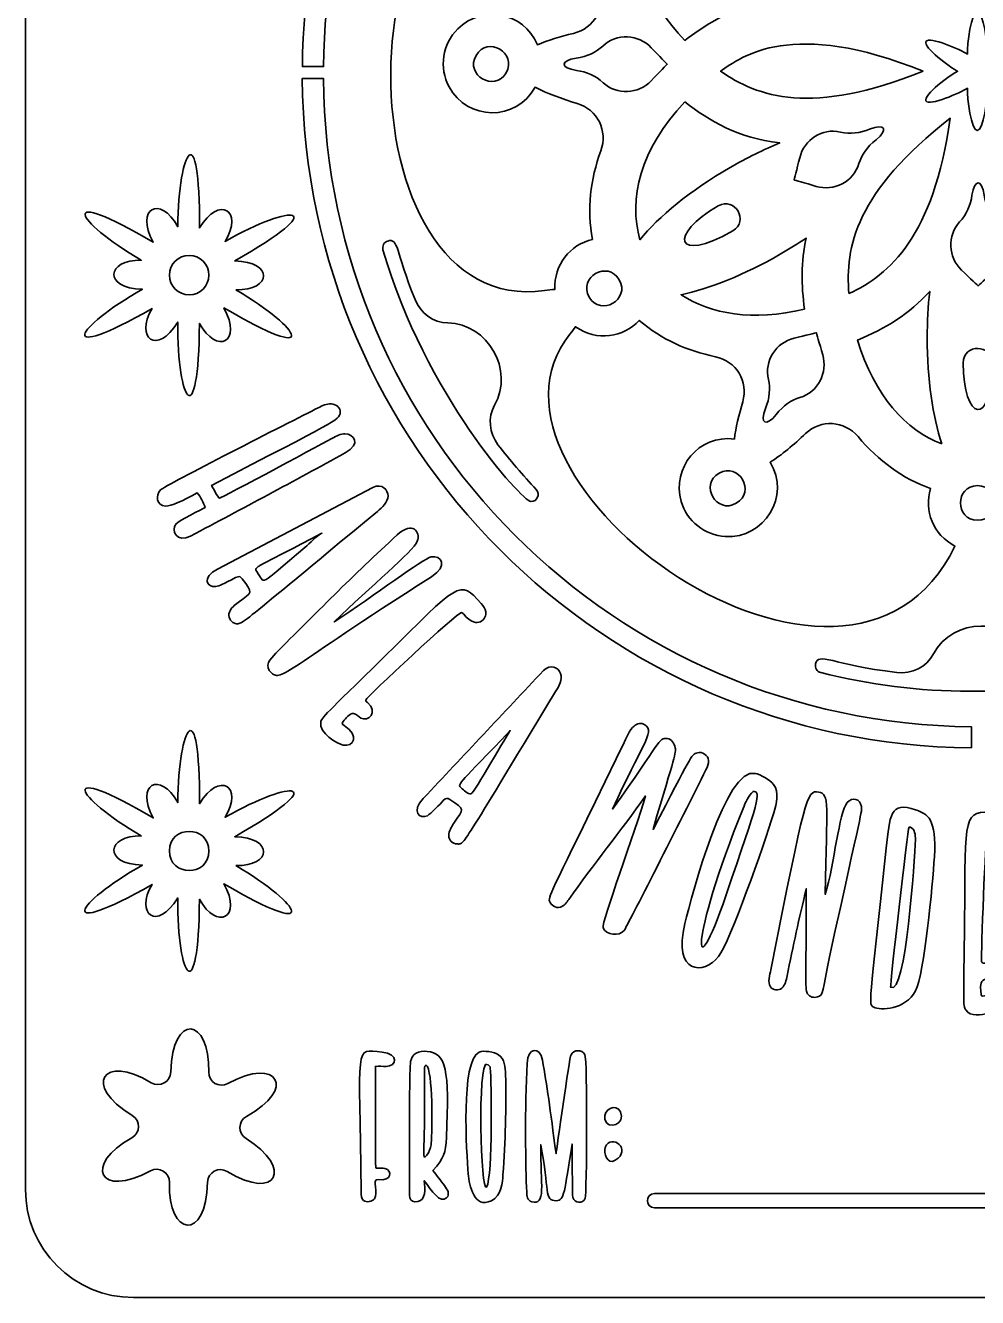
# Model space of a CAD drawing. Header units: inches. Extents: x 8.53 to 13.03, y -6.29 to -0.71.
# Drawn here: x 8.528 to 10.778, y -6.285 to -3.279 of the extents above; entities that cross this region are included whole.
import ezdxf

# ---------------------------------------------------------------- set-up
doc = ezdxf.new("R2010")
doc.units = ezdxf.units.IN
doc.header["$MEASUREMENT"] = 0
doc.layers.add('_U+0421_U+043B_U+043E_U+0439 1', color=7, linetype='Continuous')

# ---------------------------------------------------------------- blocks, each defined once
blk = doc.blocks.new('block 2')
at = {"layer": '_U+0421_U+043B_U+043E_U+0439 1', "color": 7, "lineweight": 35, "true_color": 0xffffff}
for points, knots in [([(9.0252, -3.9038), (9.1097, -3.9058), (9.1163, -3.8373), (9.0224, -3.8355), (9.2549, -3.7034), (9.1623, -3.6972), (8.9997, -3.7895), (9.0444, -3.7158), (8.986, -3.6801), (8.9391, -3.7576), (8.941, -3.4882), (8.8892, -3.5704), (8.8879, -3.7547), (8.8462, -3.6788), (8.786, -3.7116), (8.8299, -3.7911), (8.5992, -3.6555), (8.6405, -3.7394), (8.8015, -3.8338), (8.7201, -3.8322), (8.7097, -3.9005), (8.8041, -3.9025), (8.6415, -3.9947), (8.5966, -4.0791), (8.8273, -3.9483), (8.7854, -4.0175), (8.839, -4.0608), (8.8877, -3.9801), (8.8865, -4.1732), (8.937, -4.2458), (8.9391, -3.9832), (8.9799, -4.0579), (9.0417, -4.0282), (8.9969, -3.9466), (9.2267, -4.0816), (9.1841, -3.9972), (9.0252, -3.9038)], [0, 0, 0, 0, 1, 1, 1, 2, 2, 2, 3, 3, 3, 4, 4, 4, 5, 5, 5, 6, 6, 6, 7, 7, 7, 8, 8, 8, 9, 9, 9, 10, 10, 10, 11, 11, 11, 12, 12, 12, 12]), ([(8.9145, -3.9159), (8.8888, -3.9158), (8.8679, -3.8945), (8.868, -3.869), (8.8681, -3.843), (8.8892, -3.8223), (8.9149, -3.8225), (8.9409, -3.8226), (8.9616, -3.8436), (8.9615, -3.8694), (8.9613, -3.8951), (8.9404, -3.9161), (8.9145, -3.9159)], [0, 0, 0, 0, 1, 1, 1, 2, 2, 2, 3, 3, 3, 4, 4, 4, 4])]:
    blk.add_open_spline(points, degree=3, knots=knots, dxfattribs=at)
blk = doc.blocks.new('block 4')
at = {"layer": '_U+0421_U+043B_U+043E_U+0439 1', "color": 7, "lineweight": 35, "true_color": 0xffffff}
for points, knots in [([(9.0252, -5.2647), (9.1097, -5.2665), (9.1163, -5.1982), (9.0224, -5.1962), (9.2549, -5.0643), (9.1623, -5.0579), (8.9997, -5.1504), (9.0444, -5.0766), (8.986, -5.0409), (8.9391, -5.1183), (8.941, -4.849), (8.8892, -4.9311), (8.8879, -5.1155), (8.8462, -5.0397), (8.786, -5.0725), (8.8299, -5.1518), (8.5992, -5.0163), (8.6405, -5.1001), (8.8015, -5.1945), (8.7201, -5.193), (8.7097, -5.2613), (8.8041, -5.2633), (8.6415, -5.3555), (8.5966, -5.44), (8.8273, -5.3091), (8.7854, -5.3782), (8.839, -5.4216), (8.8877, -5.3409), (8.8865, -5.534), (8.937, -5.6066), (8.9391, -5.344), (8.9799, -5.4187), (9.0417, -5.3888), (8.9969, -5.3075), (9.2267, -5.4425), (9.1841, -5.3579), (9.0252, -5.2647)], [0, 0, 0, 0, 1, 1, 1, 2, 2, 2, 3, 3, 3, 4, 4, 4, 5, 5, 5, 6, 6, 6, 7, 7, 7, 8, 8, 8, 9, 9, 9, 10, 10, 10, 11, 11, 11, 12, 12, 12, 12]), ([(8.868, -5.2297), (8.8683, -5.1682), (8.9617, -5.1684), (8.9615, -5.2302), (8.9612, -5.292), (8.8677, -5.2913), (8.868, -5.2297)], [0, 0, 0, 0, 1, 1, 1, 2, 2, 2, 2])]:
    blk.add_open_spline(points, degree=3, knots=knots, dxfattribs=at)
blk = doc.blocks.new('block 10')
at = {"layer": '_U+0421_U+043B_U+043E_U+0439 1', "color": 7, "lineweight": 35, "true_color": 0xffffff}
for points, knots in [([(9.5183, -6.0209), (9.5092, -6.009), (9.5002, -5.997), (9.491, -5.9851), (9.5176, -5.9548), (9.5212, -5.944), (9.5229, -5.9068), (9.5301, -5.7458), (9.5222, -5.7073), (9.477, -5.7036), (9.4576, -5.702), (9.4415, -5.708), (9.4381, -5.7277), (9.4354, -5.744), (9.4356, -5.8647), (9.4355, -6.0255), (9.4355, -6.04), (9.432, -6.0636), (9.4554, -6.0587), (9.474, -6.055), (9.4729, -6.0302), (9.4705, -6.0094), (9.4881, -6.0323), (9.5079, -6.0645), (9.5234, -6.0497), (9.5317, -6.0416), (9.5254, -6.0301), (9.5183, -6.0209)], [0, 0, 0, 0, 1, 1, 1, 2, 2, 2, 3, 3, 3, 4, 4, 4, 5, 5, 5, 6, 6, 6, 7, 7, 7, 8, 8, 8, 9, 9, 9, 9]), ([(9.4867, -5.9245), (9.4852, -5.9332), (9.4822, -5.9418), (9.4769, -5.9487), (9.4627, -5.9675), (9.4738, -5.9369), (9.4709, -5.7427), (9.4709, -5.7368), (9.4751, -5.7337), (9.4779, -5.7393), (9.492, -5.7676), (9.4891, -5.9107), (9.4867, -5.9245)], [0, 0, 0, 0, 1, 1, 1, 2, 2, 2, 3, 3, 3, 4, 4, 4, 4])]:
    blk.add_open_spline(points, degree=3, knots=knots, dxfattribs=at)
blk = doc.blocks.new('block 11')
at = {"layer": '_U+0421_U+043B_U+043E_U+0439 1', "color": 7, "lineweight": 35, "true_color": 0xffffff}
for points, knots in [([(9.6627, -5.7586), (9.6623, -5.7413), (9.6604, -5.7213), (9.646, -5.7115), (9.6365, -5.705), (9.6106, -5.7007), (9.6004, -5.7054), (9.5559, -5.7258), (9.5705, -5.9447), (9.5745, -5.9934), (9.5767, -6.0198), (9.5885, -6.0772), (9.6291, -6.0566), (9.6535, -6.0441), (9.6552, -6.0118), (9.6565, -5.9954), (9.6624, -5.9166), (9.6645, -5.8376), (9.6627, -5.7586)], [0, 0, 0, 0, 1, 1, 1, 2, 2, 2, 3, 3, 3, 4, 4, 4, 5, 5, 5, 6, 6, 6, 6]), ([(9.6205, -6.0173), (9.6059, -6.0762), (9.5952, -5.7709), (9.6149, -5.7347), (9.6192, -5.7333), (9.624, -5.7362), (9.626, -5.7402), (9.6284, -5.7447), (9.6334, -5.9652), (9.6205, -6.0173)], [0, 0, 0, 0, 1, 1, 1, 2, 2, 2, 3, 3, 3, 3])]:
    blk.add_open_spline(points, degree=3, knots=knots, dxfattribs=at)
blk = doc.blocks.new('block 13')
at = {"layer": '_U+0421_U+043B_U+043E_U+0439 1', "color": 7, "lineweight": 35, "true_color": 0xffffff}
for points, knots in [([(9.349, -4.3712), (9.349, -4.3712), (8.9815, -4.5637), (8.9815, -4.5637), (8.9435, -4.5836), (8.9574, -4.6077), (8.9774, -4.6052), (8.9866, -4.6041), (8.9958, -4.5984), (9.0247, -4.584), (9.0334, -4.5795), (9.0362, -4.5813), (9.0401, -4.5866), (9.0659, -4.6218), (9.0655, -4.6172), (9.0308, -4.6427), (9.0223, -4.649), (9.0133, -4.6558), (9.0098, -4.6657), (9.006, -4.6762), (9.0117, -4.6876), (9.022, -4.6915), (9.0388, -4.698), (9.0238, -4.7045), (9.3598, -4.4276), (9.3716, -4.4179), (9.3844, -4.4062), (9.3848, -4.3911), (9.3851, -4.3773), (9.3708, -4.3597), (9.349, -4.3712)], [0, 0, 0, 0, 1, 1, 1, 2, 2, 2, 3, 3, 3, 4, 4, 4, 5, 5, 5, 6, 6, 6, 7, 7, 7, 8, 8, 8, 9, 9, 9, 10, 10, 10, 10]), ([(9.1885, -4.5126), (9.074, -4.6082), (9.0965, -4.6004), (9.0744, -4.5694), (9.0713, -4.5651), (9.0715, -4.5629), (9.0754, -4.56), (9.0831, -4.5538), (9.0831, -4.5545), (9.2285, -4.4793), (9.2144, -4.4866), (9.2009, -4.5023), (9.1885, -4.5126)], [0, 0, 0, 0, 1, 1, 1, 2, 2, 2, 3, 3, 3, 4, 4, 4, 4])]:
    blk.add_open_spline(points, degree=3, knots=knots, dxfattribs=at)
blk = doc.blocks.new('block 14')
at = {"layer": '_U+0421_U+043B_U+043E_U+0439 1', "color": 7, "lineweight": 35, "true_color": 0xffffff}
for points, knots in [([(9.7926, -4.8108), (9.7881, -4.7969), (9.7688, -4.7862), (9.7523, -4.8037), (9.6576, -4.9045), (9.5629, -5.0052), (9.4681, -5.1059), (9.439, -5.137), (9.4597, -5.1555), (9.478, -5.1466), (9.4862, -5.1425), (9.5085, -5.1182), (9.5155, -5.1111), (9.5224, -5.104), (9.5256, -5.1047), (9.531, -5.1084), (9.5669, -5.1332), (9.5652, -5.1288), (9.5405, -5.1645), (9.5345, -5.1732), (9.5284, -5.1826), (9.5283, -5.193), (9.5283, -5.2043), (9.5373, -5.2132), (9.5483, -5.2134), (9.5662, -5.2141), (9.5538, -5.2257), (9.7809, -4.8534), (9.789, -4.8405), (9.7972, -4.8252), (9.7926, -4.8108)], [0, 0, 0, 0, 1, 1, 1, 2, 2, 2, 3, 3, 3, 4, 4, 4, 5, 5, 5, 6, 6, 6, 7, 7, 7, 8, 8, 8, 9, 9, 9, 10, 10, 10, 10]), ([(9.5812, -5.0951), (9.5735, -5.0966), (9.5641, -5.0855), (9.5577, -5.0809), (9.5459, -5.0725), (9.5565, -5.069), (9.6738, -4.9454), (9.6695, -4.95), (9.5873, -5.0938), (9.5812, -5.0951)], [0, 0, 0, 0, 1, 1, 1, 2, 2, 2, 3, 3, 3, 3])]:
    blk.add_open_spline(points, degree=3, knots=knots, dxfattribs=at)
blk = doc.blocks.new('block 15')
at = {"layer": '_U+0421_U+043B_U+043E_U+0439 1', "color": 7, "lineweight": 35, "true_color": 0xffffff}
for points, knots in [([(10.2962, -5.0727), (10.2877, -5.0611), (10.2642, -5.0494), (10.2531, -5.0466), (10.1834, -5.0294), (10.1038, -5.3322), (10.0867, -5.4015), (10.0569, -5.5219), (10.132, -5.5232), (10.1658, -5.4797), (10.1942, -5.4427), (10.2716, -5.2202), (10.2969, -5.1397), (10.3038, -5.1175), (10.3099, -5.0913), (10.2962, -5.0727)], [0, 0, 0, 0, 1, 1, 1, 2, 2, 2, 3, 3, 3, 4, 4, 4, 5, 5, 5, 5]), ([(10.1833, -5.3362), (10.104, -5.5691), (10.0965, -5.4452), (10.2241, -5.1295), (10.2299, -5.115), (10.2363, -5.1), (10.2477, -5.0893), (10.2687, -5.0893), (10.2606, -5.1087), (10.1833, -5.3362)], [0, 0, 0, 0, 1, 1, 1, 2, 2, 2, 3, 3, 3, 3])]:
    blk.add_open_spline(points, degree=3, knots=knots, dxfattribs=at)
blk = doc.blocks.new('block 16')
at = {"layer": '_U+0421_U+043B_U+043E_U+0439 1', "color": 7, "lineweight": 35, "true_color": 0xffffff}
for points, knots in [([(10.6317, -5.1327), (10.5715, -5.1115), (10.5706, -5.1473), (10.5626, -5.2237), (10.5223, -5.6051), (10.5192, -5.5916), (10.5334, -5.5993), (10.5473, -5.6068), (10.6079, -5.6063), (10.6319, -5.5604), (10.6524, -5.5207), (10.6722, -5.3101), (10.6763, -5.2437), (10.6819, -5.153), (10.6604, -5.1427), (10.6317, -5.1327)], [0, 0, 0, 0, 1, 1, 1, 2, 2, 2, 3, 3, 3, 4, 4, 4, 5, 5, 5, 5]), ([(10.6313, -5.2036), (10.6301, -5.2463), (10.6088, -5.5747), (10.5729, -5.5522), (10.5706, -5.5508), (10.6144, -5.1754), (10.6163, -5.174), (10.6173, -5.1732), (10.6188, -5.1734), (10.6199, -5.174), (10.6302, -5.1783), (10.6316, -5.1923), (10.6313, -5.2036)], [0, 0, 0, 0, 1, 1, 1, 2, 2, 2, 3, 3, 3, 4, 4, 4, 4])]:
    blk.add_open_spline(points, degree=3, knots=knots, dxfattribs=at)

msp = doc.modelspace()

# ---------------------------------------------------------------- linework, layer by layer
at = {"layer": '_U+0421_U+043B_U+043E_U+0439 1', "color": 240, "lineweight": 35, "true_color": 0xed1c24}
for points, knots in [([(12.772, -0.7146), (12.772, -0.7146), (8.7835, -0.7146), (8.7835, -0.7146), (8.6423, -0.7146), (8.5278, -0.8291), (8.5278, -0.9703), (8.5278, -0.9703), (8.5278, -6.0297), (8.5278, -6.0297), (8.5278, -6.1709), (8.6423, -6.2854), (8.7835, -6.2854), (8.7835, -6.2854), (12.772, -6.2854), (12.772, -6.2854), (12.9133, -6.2854), (13.0278, -6.1709), (13.0278, -6.0297), (13.0278, -6.0297), (13.0278, -0.9703), (13.0278, -0.9703), (13.0278, -0.8291), (12.9133, -0.7146), (12.772, -0.7146)], [0, 0, 0, 0, 1, 1, 1, 2, 2, 2, 3, 3, 3, 4, 4, 4, 5, 5, 5, 6, 6, 6, 7, 7, 7, 8, 8, 8, 8]), ([(10.3589, -1.8509), (10.3782, -1.6391), (10.552, -1.4726), (10.765, -1.4662), (10.765, -1.4662), (10.765, -1.5162), (10.765, -1.5162), (10.5662, -1.5229), (10.4071, -1.6873), (10.4071, -1.8891), (10.4071, -1.8894), (10.4071, -1.8897), (10.4071, -1.89), (9.737, -2.055), (9.239, -2.6569), (9.2324, -3.3764), (9.2324, -3.3764), (9.1824, -3.3764), (9.1824, -3.3764), (9.1888, -2.6586), (9.6687, -2.0377), (10.3589, -1.8509)], [0, 0, 0, 0, 1, 1, 1, 2, 2, 2, 3, 3, 3, 4, 4, 4, 5, 5, 5, 6, 6, 6, 7, 7, 7, 7]), ([(9.8681, -2.9898), (9.8552, -3.0573), (9.8624, -3.1245), (9.8842, -3.1886), (9.9005, -3.2368), (9.8725, -3.2861), (9.823, -3.2979), (9.7923, -3.3052), (9.7623, -3.3142), (9.7378, -3.3246), (9.7051, -3.247), (9.6076, -3.2302), (9.5496, -3.2871), (9.5135, -3.3225), (9.5052, -3.3792), (9.5291, -3.4238), (9.5722, -3.5046), (9.6878, -3.5064), (9.7326, -3.4252), (9.7603, -3.4397), (9.7962, -3.4528), (9.8323, -3.4634), (9.88, -3.4775), (9.9049, -3.5286), (9.8878, -3.5754), (9.8631, -3.643), (9.8546, -3.7139), (9.8681, -3.7846), (9.815, -3.7973), (9.7765, -3.8444), (9.7794, -3.9027), (9.7716, -3.9033), (9.7633, -3.9042), (9.7547, -3.9054), (9.273, -3.9747), (9.2589, -2.8182), (9.7799, -2.8665), (9.7741, -2.9285), (9.8154, -2.9772), (9.8681, -2.9898)], [0, 0, 0, 0, 1, 1, 1, 2, 2, 2, 3, 3, 3, 4, 4, 4, 5, 5, 5, 6, 6, 6, 7, 7, 7, 8, 8, 8, 9, 9, 9, 10, 10, 10, 11, 11, 11, 12, 12, 12, 13, 13, 13, 13]), ([(10.1905, -3.2149), (10.2032, -3.2222), (10.2159, -3.2291), (10.2285, -3.2357), (10.1728, -3.2541), (10.1279, -3.2828), (10.0862, -3.3146), (9.9983, -3.2214), (9.9637, -3.122), (9.9714, -3.0363), (10.0141, -3.0927), (10.0924, -3.1583), (10.1905, -3.2149)], [0, 0, 0, 0, 1, 1, 1, 2, 2, 2, 3, 3, 3, 4, 4, 4, 4]), ([(10.6497, -3.3874), (10.3863, -3.493), (10.2579, -3.4481), (10.1708, -3.3872), (10.2201, -3.3528), (10.3396, -3.2615), (10.6497, -3.3874)], [0, 0, 0, 0, 1, 1, 1, 2, 2, 2, 2]), ([(10.7639, -4.9865), (9.8948, -4.979), (9.1894, -4.2733), (9.1822, -3.4042), (9.1822, -3.4042), (9.2322, -3.4042), (9.2322, -3.4042), (9.2393, -4.2471), (9.921, -4.929), (10.7639, -4.9365), (10.7639, -4.9365), (10.7639, -4.9865), (10.7639, -4.9865)], [0, 0, 0, 0, 1, 1, 1, 2, 2, 2, 3, 3, 3, 4, 4, 4, 4]), ([(10.0862, -3.4598), (10.145, -3.5046), (10.2115, -3.5454), (10.3109, -3.5566), (10.2731, -3.5722), (10.2334, -3.5917), (10.1933, -3.6148), (10.0998, -3.6688), (10.0243, -3.7309), (9.9804, -3.7854), (9.9524, -3.6905), (9.9814, -3.5709), (10.0862, -3.4598)], [0, 0, 0, 0, 1, 1, 1, 2, 2, 2, 3, 3, 3, 4, 4, 4, 4]), ([(10.4743, -3.9129), (10.4649, -3.8041), (10.4901, -3.6725), (10.7139, -3.4982), (10.6738, -3.7784), (10.5711, -3.8675), (10.4743, -3.9129)], [0, 0, 0, 0, 1, 1, 1, 2, 2, 2, 2]), ([(10.3692, -3.9498), (10.2476, -3.9787), (10.1471, -3.9612), (10.0774, -3.9153), (10.1437, -3.9016), (10.227, -3.8687), (10.3117, -3.8198), (10.3332, -3.8074), (10.3537, -3.7946), (10.3732, -3.7815), (10.3607, -3.838), (10.3618, -3.8928), (10.3692, -3.9498)], [0, 0, 0, 0, 1, 1, 1, 2, 2, 2, 3, 3, 3, 4, 4, 4, 4]), ([(10.6939, -4.2681), (10.6096, -4.236), (10.5342, -4.1542), (10.4949, -4.0228), (10.561, -3.9952), (10.6173, -3.9607), (10.6652, -3.9078), (10.6615, -3.9423), (10.6594, -3.9791), (10.6594, -4.0173), (10.6594, -4.1152), (10.6726, -4.2038), (10.6939, -4.2681)], [0, 0, 0, 0, 1, 1, 1, 2, 2, 2, 3, 3, 3, 4, 4, 4, 4]), ([(9.8148, -4.0084), (9.8195, -4.0025), (9.8239, -3.9967), (9.8279, -3.991), (9.8786, -4.027), (9.9415, -4.0158), (9.9787, -3.9763), (10.0305, -4.0209), (10.0928, -4.0485), (10.159, -4.062), (10.2076, -4.0718), (10.2375, -4.1209), (10.2233, -4.1684), (10.2142, -4.199), (10.2068, -4.2299), (10.2035, -4.2565), (10.1189, -4.2459), (10.055, -4.3243), (10.0779, -4.4041), (10.0913, -4.4508), (10.1335, -4.484), (10.1821, -4.4868), (10.2754, -4.4921), (10.3365, -4.3915), (10.2881, -4.3114), (10.3147, -4.2945), (10.3443, -4.2697), (10.3717, -4.2435), (10.4075, -4.2094), (10.4641, -4.2129), (10.4959, -4.2508), (10.5439, -4.3078), (10.6023, -4.3504), (10.6672, -4.3734), (10.6514, -4.426), (10.6731, -4.483), (10.725, -4.5095), (10.4735, -5.03), (9.5379, -4.3535), (9.8148, -4.0084)], [0, 0, 0, 0, 1, 1, 1, 2, 2, 2, 3, 3, 3, 4, 4, 4, 5, 5, 5, 6, 6, 6, 7, 7, 7, 8, 8, 8, 9, 9, 9, 10, 10, 10, 11, 11, 11, 12, 12, 12, 13, 13, 13, 13]), ([(9.0496, -5.9099), (9.16, -5.9781), (9.1245, -6.0602), (9.0047, -5.9873), (8.9848, -5.9753), (8.9589, -5.9892), (8.9584, -6.0125), (8.9559, -6.1548), (8.8632, -6.1412), (8.8681, -6.0136), (8.869, -5.99), (8.8437, -5.9743), (8.823, -5.9857), (8.7017, -6.0527), (8.6636, -5.9714), (8.7795, -5.9076), (8.7998, -5.8965), (8.8003, -5.8671), (8.7804, -5.8551), (8.661, -5.7834), (8.7111, -5.7082), (8.8252, -5.7776), (8.8452, -5.7897), (8.871, -5.7757), (8.8713, -5.7522), (8.8749, -5.6111), (8.9637, -5.6221), (8.9609, -5.7526), (8.9604, -5.776), (8.9856, -5.791), (9.006, -5.7797), (9.1254, -5.7144), (9.1696, -5.7927), (9.0503, -5.8572), (9.0299, -5.8686), (9.0295, -5.8978), (9.0496, -5.9099)], [0, 0, 0, 0, 1, 1, 1, 2, 2, 2, 3, 3, 3, 4, 4, 4, 5, 5, 5, 6, 6, 6, 7, 7, 7, 8, 8, 8, 9, 9, 9, 10, 10, 10, 11, 11, 11, 12, 12, 12, 12])]:
    msp.add_open_spline(points, degree=3, knots=knots, dxfattribs=at)
at = {"layer": '_U+0421_U+043B_U+043E_U+0439 1', "color": 7, "lineweight": 35, "true_color": 0xffffff}
for points, knots in [([(10.8242, -3.3872), (10.8408, -3.3791), (10.9069, -3.3304), (10.8992, -3.317), (10.8916, -3.3038), (10.8163, -3.3368), (10.801, -3.3469), (10.8026, -3.3234), (10.7916, -3.2469), (10.7777, -3.2469), (10.7638, -3.2469), (10.753, -3.3234), (10.7545, -3.3469), (10.7392, -3.3368), (10.6638, -3.3038), (10.6563, -3.317), (10.6487, -3.3304), (10.7148, -3.3791), (10.7312, -3.3872), (10.7148, -3.3954), (10.6487, -3.4441), (10.6563, -3.4575), (10.6638, -3.4707), (10.7392, -3.4377), (10.7545, -3.4276), (10.753, -3.4511), (10.7638, -3.5276), (10.7777, -3.5276), (10.7916, -3.5276), (10.8026, -3.4511), (10.801, -3.4276), (10.8163, -3.4377), (10.8916, -3.4707), (10.8992, -3.4575), (10.9069, -3.4441), (10.8408, -3.3954), (10.8242, -3.3872)], [0, 0, 0, 0, 1, 1, 1, 2, 2, 2, 3, 3, 3, 4, 4, 4, 5, 5, 5, 6, 6, 6, 7, 7, 7, 8, 8, 8, 9, 9, 9, 10, 10, 10, 11, 11, 11, 12, 12, 12, 12]), ([(9.5931, -3.3498), (9.566, -3.3968), (9.6369, -3.4376), (9.664, -3.3908), (9.6909, -3.3438), (9.6201, -3.3029), (9.5931, -3.3498)], [0, 0, 0, 0, 1, 1, 1, 2, 2, 2, 2]), ([(10.0072, -3.3316), (9.9769, -3.3001), (9.9256, -3.2965), (9.8923, -3.328), (9.8779, -3.3418), (9.8559, -3.3523), (9.8297, -3.3563), (9.7912, -3.362), (9.792, -3.3795), (9.8304, -3.3852), (9.854, -3.3886), (9.8755, -3.3977), (9.8933, -3.4143), (9.9256, -3.4444), (9.9766, -3.4416), (10.0072, -3.4098), (10.0263, -3.3898), (10.0447, -3.3708), (10.0447, -3.3708), (10.0447, -3.3708), (10.0263, -3.3516), (10.0072, -3.3316)], [0, 0, 0, 0, 1, 1, 1, 2, 2, 2, 3, 3, 3, 4, 4, 4, 5, 5, 5, 6, 6, 6, 7, 7, 7, 7]), ([(10.5233, -3.5245), (10.5012, -3.5334), (10.478, -3.5363), (10.4541, -3.5309), (10.4112, -3.5209), (10.3684, -3.5488), (10.3579, -3.5918), (10.3512, -3.6187), (10.3449, -3.6443), (10.3449, -3.6443), (10.3449, -3.6443), (10.3704, -3.6516), (10.397, -3.6594), (10.4391, -3.6716), (10.4852, -3.649), (10.4981, -3.6051), (10.5038, -3.5859), (10.5176, -3.5658), (10.5383, -3.5493), (10.5687, -3.525), (10.5592, -3.5102), (10.5233, -3.5245)], [0, 0, 0, 0, 1, 1, 1, 2, 2, 2, 3, 3, 3, 4, 4, 4, 5, 5, 5, 6, 6, 6, 7, 7, 7, 7]), ([(10.823, -3.7432), (10.8066, -3.7255), (10.7976, -3.7032), (10.7941, -3.6798), (10.7883, -3.6413), (10.7708, -3.642), (10.7652, -3.6805), (10.7617, -3.7037), (10.7529, -3.7254), (10.736, -3.7434), (10.7059, -3.7758), (10.7087, -3.8268), (10.7405, -3.8572), (10.7606, -3.8765), (10.7797, -3.8948), (10.7797, -3.8948), (10.7797, -3.8948), (10.7987, -3.8765), (10.8188, -3.8572), (10.8508, -3.8266), (10.8533, -3.7755), (10.823, -3.7432)], [0, 0, 0, 0, 1, 1, 1, 2, 2, 2, 3, 3, 3, 4, 4, 4, 5, 5, 5, 6, 6, 6, 7, 7, 7, 7]), ([(10.1656, -3.7052), (10.0472, -3.7732), (10.0624, -3.8432), (10.1997, -3.7647), (10.239, -3.7422), (10.2049, -3.6827), (10.1656, -3.7052)], [0, 0, 0, 0, 1, 1, 1, 2, 2, 2, 2]), ([(9.7354, -4.3758), (9.7035, -4.3422), (9.6733, -4.3066), (9.6447, -4.2698), (9.624, -4.2429), (9.6201, -4.2057), (9.6369, -4.1762), (9.6838, -4.094), (9.6206, -3.9836), (9.526, -3.9822), (9.4916, -3.9818), (9.4615, -3.9588), (9.4487, -3.9269), (9.4019, -3.8104), (9.4101, -3.7811), (9.3842, -3.7886), (9.3754, -3.7911), (9.3702, -3.8005), (9.3729, -3.8094), (9.4727, -4.153), (9.7023, -4.4036), (9.7226, -4.4041), (9.7376, -4.4045), (9.7455, -4.3866), (9.7354, -4.3758)], [0, 0, 0, 0, 1, 1, 1, 2, 2, 2, 3, 3, 3, 4, 4, 4, 5, 5, 5, 6, 6, 6, 7, 7, 7, 8, 8, 8, 8]), ([(9.9313, -3.8801), (9.9042, -3.8333), (9.8334, -3.8741), (9.8605, -3.9209), (9.8874, -3.9679), (9.9584, -3.9269), (9.9313, -3.8801)], [0, 0, 0, 0, 1, 1, 1, 2, 2, 2, 2]), ([(10.4124, -4.0573), (10.4047, -4.0307), (10.3973, -4.0052), (10.3973, -4.0052), (10.3973, -4.0052), (10.3716, -4.0116), (10.3447, -4.0182), (10.3023, -4.0286), (10.2734, -4.0712), (10.2841, -4.1159), (10.2888, -4.1352), (10.287, -4.1595), (10.2773, -4.1843), (10.263, -4.2205), (10.2787, -4.2284), (10.3026, -4.1982), (10.319, -4.1775), (10.3391, -4.1641), (10.358, -4.1586), (10.4022, -4.1455), (10.4245, -4.0993), (10.4124, -4.0573)], [0, 0, 0, 0, 1, 1, 1, 2, 2, 2, 3, 3, 3, 4, 4, 4, 5, 5, 5, 6, 6, 6, 7, 7, 7, 7]), ([(10.7444, -4.0762), (10.7438, -4.2127), (10.8122, -4.2347), (10.8129, -4.0765), (10.813, -4.0312), (10.7445, -4.0309), (10.7444, -4.0762)], [0, 0, 0, 0, 1, 1, 1, 2, 2, 2, 2]), ([(9.2831, -4.2441), (9.2727, -4.2443), (9.2629, -4.2494), (9.2535, -4.2544), (9.2515, -4.2555), (8.9897, -4.3966), (8.9862, -4.3966), (8.9842, -4.3959), (8.9688, -4.3683), (8.9677, -4.3662), (9.2581, -4.2145), (9.2699, -4.213), (9.2719, -4.1937), (9.273, -4.1829), (9.2619, -4.174), (9.2509, -4.1733), (9.2399, -4.1726), (9.2295, -4.1777), (9.2197, -4.1827), (9.1524, -4.2169), (8.8581, -4.3657), (8.8473, -4.3766), (8.8341, -4.3898), (8.8376, -4.4136), (8.859, -4.415), (8.8729, -4.4158), (8.8976, -4.4026), (8.934, -4.3838), (8.9422, -4.394), (8.9485, -4.4058), (8.9523, -4.4183), (8.9455, -4.422), (8.8894, -4.4507), (8.8842, -4.4565), (8.8702, -4.4726), (8.8863, -4.5027), (8.9183, -4.4857), (9.0405, -4.4209), (9.1626, -4.3561), (9.2835, -4.2891), (9.3233, -4.2673), (9.3029, -4.244), (9.2831, -4.2441)], [0, 0, 0, 0, 1, 1, 1, 2, 2, 2, 3, 3, 3, 4, 4, 4, 5, 5, 5, 6, 6, 6, 7, 7, 7, 8, 8, 8, 9, 9, 9, 10, 10, 10, 11, 11, 11, 12, 12, 12, 13, 13, 13, 14, 14, 14, 14]), ([(10.1672, -4.3373), (10.1204, -4.3644), (10.1613, -4.4352), (10.2081, -4.4082), (10.2549, -4.3812), (10.2141, -4.3102), (10.1672, -4.3373)], [0, 0, 0, 0, 1, 1, 1, 2, 2, 2, 2]), ([(10.7785, -4.3666), (10.7245, -4.3666), (10.7245, -4.4484), (10.7785, -4.4484), (10.8327, -4.4484), (10.8327, -4.3666), (10.7785, -4.3666)], [0, 0, 0, 0, 1, 1, 1, 2, 2, 2, 2]), ([(9.487, -4.5351), (9.4674, -4.5393), (9.3537, -4.6254), (9.2577, -4.6886), (9.343, -4.6044), (9.4448, -4.5222), (9.4541, -4.4979), (9.4623, -4.4763), (9.4434, -4.4491), (9.4062, -4.4832), (9.3047, -4.5761), (9.208, -4.6743), (9.1195, -4.7626), (9.1066, -4.7757), (9.0905, -4.7934), (9.1099, -4.8097), (9.1338, -4.8297), (9.139, -4.8041), (9.4874, -4.5819), (9.5281, -4.5561), (9.5097, -4.5301), (9.487, -4.5351)], [0, 0, 0, 0, 1, 1, 1, 2, 2, 2, 3, 3, 3, 4, 4, 4, 5, 5, 5, 6, 6, 6, 7, 7, 7, 7]), ([(9.6162, -4.6651), (9.6152, -4.6575), (9.6102, -4.6509), (9.6051, -4.6452), (9.553, -4.5868), (9.5544, -4.5951), (9.3745, -4.7726), (9.2342, -4.9109), (9.2283, -4.9132), (9.2258, -4.9262), (9.2209, -4.9507), (9.2649, -4.9769), (9.2787, -4.9798), (9.3023, -4.9848), (9.3194, -4.9573), (9.2808, -4.9337), (9.2752, -4.9304), (9.2755, -4.9279), (9.2787, -4.9241), (9.2852, -4.9168), (9.294, -4.9043), (9.3034, -4.9052), (9.3104, -4.9059), (9.3148, -4.9129), (9.3208, -4.9162), (9.3366, -4.925), (9.3638, -4.9022), (9.336, -4.8793), (9.3341, -4.8777), (9.332, -4.8758), (9.3322, -4.8733), (9.3326, -4.8676), (9.5505, -4.6644), (9.5587, -4.6666), (9.5608, -4.6672), (9.5623, -4.6688), (9.5637, -4.6705), (9.5977, -4.71), (9.6183, -4.68), (9.6162, -4.6651)], [0, 0, 0, 0, 1, 1, 1, 2, 2, 2, 3, 3, 3, 4, 4, 4, 5, 5, 5, 6, 6, 6, 7, 7, 7, 8, 8, 8, 9, 9, 9, 10, 10, 10, 11, 11, 11, 12, 12, 12, 13, 13, 13, 13]), ([(11.1142, -4.7751), (11.0738, -4.7855), (11.0322, -4.794), (10.9899, -4.8008), (10.9549, -4.8063), (10.9188, -4.7915), (10.9013, -4.7608), (10.853, -4.6761), (10.7194, -4.6777), (10.674, -4.7645), (10.6577, -4.7957), (10.6224, -4.8123), (10.5874, -4.8082), (10.4324, -4.7895), (10.4027, -4.7591), (10.3954, -4.788), (10.3931, -4.7973), (10.3987, -4.8062), (10.4076, -4.8084), (10.6351, -4.8661), (10.8834, -4.8687), (11.1226, -4.8077), (11.1441, -4.8022), (11.1358, -4.7697), (11.1142, -4.7751)], [0, 0, 0, 0, 1, 1, 1, 2, 2, 2, 3, 3, 3, 4, 4, 4, 5, 5, 5, 6, 6, 6, 7, 7, 7, 8, 8, 8, 8]), ([(10.116, -4.998), (10.1006, -5.0026), (10.1022, -5.0058), (10.0112, -5.179), (10.0644, -4.999), (10.0658, -5.0004), (10.0637, -4.9859), (10.0623, -4.9757), (10.0549, -4.9655), (10.0447, -4.9643), (10.0237, -4.9618), (10.0313, -4.9698), (9.9158, -5.1311), (9.9824, -4.9809), (10.0176, -4.9491), (9.992, -4.9316), (9.9845, -4.9265), (9.9735, -4.929), (9.9665, -4.9348), (9.9556, -4.9437), (9.9502, -4.9593), (9.9244, -5.0126), (9.7776, -5.314), (9.7629, -5.3376), (9.7665, -5.3483), (9.7698, -5.3586), (9.7815, -5.3661), (9.7922, -5.3627), (9.8009, -5.36), (9.8069, -5.352), (9.8122, -5.3444), (9.8698, -5.2625), (9.9359, -5.1818), (9.9934, -5.1), (9.9699, -5.1802), (9.8888, -5.4018), (9.893, -5.4115), (9.8999, -5.4279), (9.9312, -5.434), (9.9437, -5.4168), (9.9476, -5.4113), (10.0809, -5.1504), (10.1363, -5.0383), (10.1398, -5.0313), (10.1433, -5.0238), (10.1426, -5.0161), (10.1415, -5.0038), (10.1277, -4.9945), (10.116, -4.998)], [0, 0, 0, 0, 1, 1, 1, 2, 2, 2, 3, 3, 3, 4, 4, 4, 5, 5, 5, 6, 6, 6, 7, 7, 7, 8, 8, 8, 9, 9, 9, 10, 10, 10, 11, 11, 11, 12, 12, 12, 13, 13, 13, 14, 14, 14, 15, 15, 15, 16, 16, 16, 16]), ([(10.5038, -5.1252), (10.5009, -5.1062), (10.4823, -5.1018), (10.4705, -5.1155), (10.4501, -5.1393), (10.4405, -5.2608), (10.4183, -5.3326), (10.4217, -5.1168), (10.4291, -5.0955), (10.4029, -5.0907), (10.3745, -5.0853), (10.3708, -5.1034), (10.2895, -5.5109), (10.2872, -5.5222), (10.2819, -5.5405), (10.2887, -5.5509), (10.2944, -5.5598), (10.3081, -5.5608), (10.3158, -5.5541), (10.3237, -5.5472), (10.3262, -5.5358), (10.3283, -5.5254), (10.3417, -5.4563), (10.3569, -5.3876), (10.3735, -5.3193), (10.3729, -5.554), (10.3704, -5.5572), (10.3767, -5.5676), (10.3815, -5.5752), (10.3916, -5.5777), (10.3999, -5.5751), (10.4163, -5.57), (10.4101, -5.5634), (10.4284, -5.4801), (10.5063, -5.1261), (10.5055, -5.1372), (10.5038, -5.1252)], [0, 0, 0, 0, 1, 1, 1, 2, 2, 2, 3, 3, 3, 4, 4, 4, 5, 5, 5, 6, 6, 6, 7, 7, 7, 8, 8, 8, 9, 9, 9, 10, 10, 10, 11, 11, 11, 12, 12, 12, 12]), ([(10.8097, -5.1862), (10.8222, -5.187), (10.8363, -5.1876), (10.8452, -5.1787), (10.8542, -5.1698), (10.8531, -5.1529), (10.8431, -5.1452), (10.8369, -5.1405), (10.8288, -5.1395), (10.8212, -5.139), (10.7427, -5.1343), (10.7499, -5.1413), (10.7476, -5.392), (10.7458, -5.5891), (10.743, -5.5948), (10.7505, -5.6058), (10.7616, -5.6229), (10.7876, -5.617), (10.8038, -5.6138), (10.8115, -5.6123), (10.8192, -5.6108), (10.8258, -5.6065), (10.8455, -5.5936), (10.8394, -5.5616), (10.7947, -5.5723), (10.7884, -5.5738), (10.7867, -5.5719), (10.7865, -5.5669), (10.7859, -5.5572), (10.7833, -5.5422), (10.7906, -5.5362), (10.796, -5.5318), (10.8041, -5.5336), (10.8108, -5.5318), (10.8281, -5.5268), (10.8313, -5.4913), (10.7955, -5.4948), (10.7894, -5.4954), (10.7873, -5.4941), (10.7874, -5.4882), (10.7876, -5.4786), (10.7951, -5.1918), (10.8034, -5.1869), (10.8052, -5.1859), (10.8076, -5.1861), (10.8097, -5.1862)], [0, 0, 0, 0, 1, 1, 1, 2, 2, 2, 3, 3, 3, 4, 4, 4, 5, 5, 5, 6, 6, 6, 7, 7, 7, 8, 8, 8, 9, 9, 9, 10, 10, 10, 11, 11, 11, 12, 12, 12, 13, 13, 13, 14, 14, 14, 15, 15, 15, 15]), ([(9.3801, -5.7394), (9.4054, -5.7387), (9.4115, -5.7097), (9.3709, -5.7054), (9.3026, -5.6982), (9.3187, -5.6808), (9.321, -6.0366), (9.321, -6.0434), (9.3216, -6.0513), (9.3272, -6.0557), (9.3348, -6.0616), (9.3467, -6.059), (9.3527, -6.0518), (9.3629, -6.0393), (9.3455, -6.0045), (9.3615, -6.0068), (9.394, -6.0111), (9.3959, -5.9854), (9.3773, -5.9804), (9.3715, -5.9788), (9.3654, -5.9794), (9.3595, -5.9797), (9.3583, -5.9797), (9.357, -5.9797), (9.3562, -5.979), (9.354, -5.9772), (9.3552, -5.7422), (9.3552, -5.7393), (9.3634, -5.7377), (9.3717, -5.7397), (9.3801, -5.7394)], [0, 0, 0, 0, 1, 1, 1, 2, 2, 2, 3, 3, 3, 4, 4, 4, 5, 5, 5, 6, 6, 6, 7, 7, 7, 8, 8, 8, 9, 9, 9, 10, 10, 10, 10]), ([(9.8499, -5.7108), (9.8424, -5.6988), (9.8244, -5.6991), (9.8174, -5.7116), (9.8138, -5.718), (9.783, -5.9383), (9.7819, -5.9455), (9.7677, -5.8386), (9.7608, -5.783), (9.7498, -5.724), (9.7438, -5.692), (9.7156, -5.6929), (9.7135, -5.732), (9.7081, -5.8316), (9.7101, -5.982), (9.7126, -6.0355), (9.713, -6.0448), (9.7137, -6.0563), (9.7244, -6.059), (9.7587, -6.0677), (9.7455, -6.0212), (9.7459, -5.9244), (9.7666, -6.0311), (9.7529, -6.0573), (9.7827, -6.0566), (9.8023, -6.0561), (9.8012, -6.0373), (9.8201, -5.9227), (9.8201, -5.9272), (9.8204, -6.0447), (9.8215, -6.049), (9.8255, -6.0627), (9.8454, -6.0641), (9.8512, -6.0507), (9.854, -6.0441), (9.8572, -5.7222), (9.8499, -5.7108)], [0, 0, 0, 0, 1, 1, 1, 2, 2, 2, 3, 3, 3, 4, 4, 4, 5, 5, 5, 6, 6, 6, 7, 7, 7, 8, 8, 8, 9, 9, 9, 10, 10, 10, 11, 11, 11, 12, 12, 12, 12]), ([(9.9344, -5.8463), (9.9244, -5.8252), (9.8924, -5.8404), (9.8974, -5.8638), (9.9034, -5.892), (9.9477, -5.8748), (9.9344, -5.8463)], [0, 0, 0, 0, 1, 1, 1, 2, 2, 2, 2]), ([(9.8985, -5.9304), (9.8933, -5.9434), (9.9031, -5.9723), (9.9217, -5.9611), (9.9634, -5.9359), (9.9126, -5.8962), (9.8985, -5.9304)], [0, 0, 0, 0, 1, 1, 1, 2, 2, 2, 2]), ([(12.2341, -6.0398), (12.2341, -6.0398), (10.0148, -6.0398), (10.0148, -6.0398), (9.9925, -6.0398), (9.9926, -6.0733), (10.0148, -6.0733), (10.0148, -6.0733), (12.2341, -6.0733), (12.2341, -6.0733), (12.2561, -6.0733), (12.2562, -6.0398), (12.2341, -6.0398)], [0, 0, 0, 0, 1, 1, 1, 2, 2, 2, 3, 3, 3, 4, 4, 4, 4])]:
    msp.add_open_spline(points, degree=3, knots=knots, dxfattribs=at)

# ---------------------------------------------------------------- block references
at = {"layer": '_U+0421_U+043B_U+043E_U+0439 1'}
for name in ['block 2', 'block 13', 'block 14', 'block 4', 'block 15', 'block 16', 'block 10', 'block 11']:
    msp.add_blockref(name, (0, 0), dxfattribs=at)

doc.saveas('drawing.dxf')
